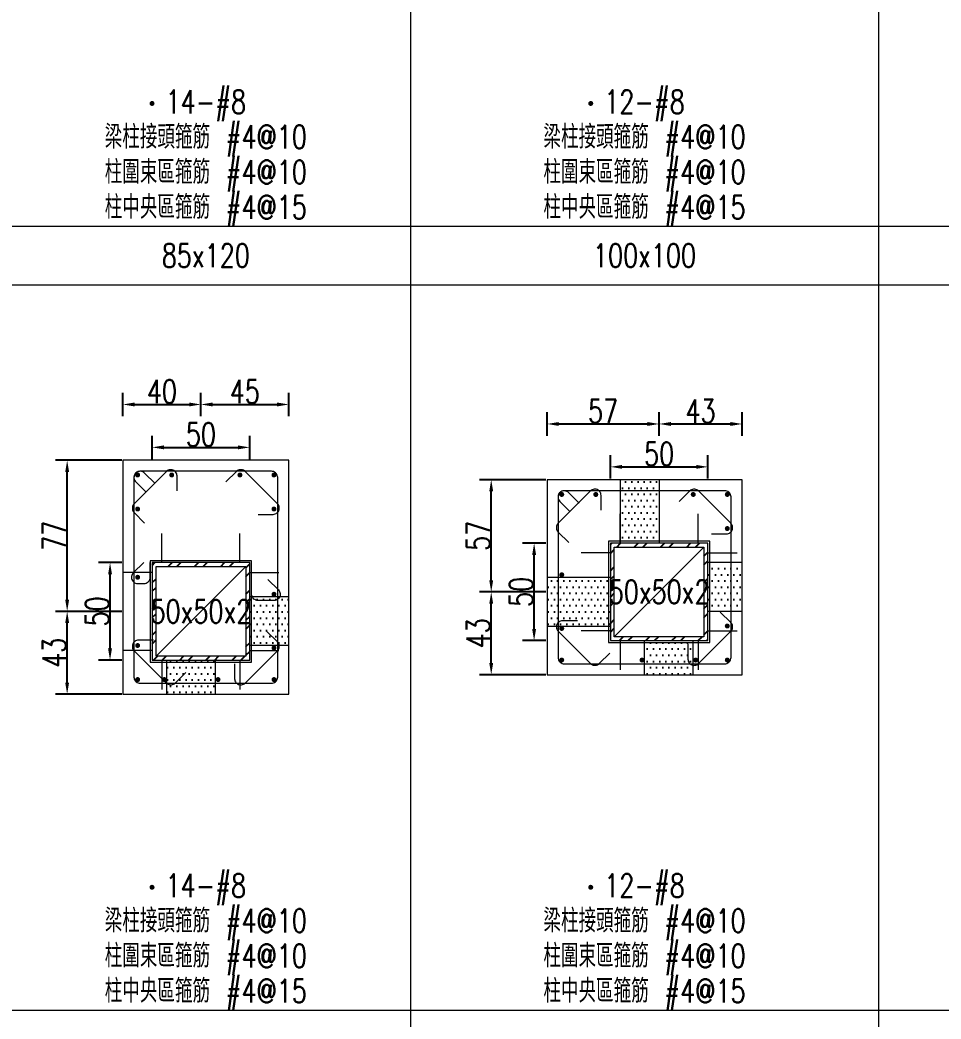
# Model space of a CAD drawing. Header units: millimetres. Extents: x 0 to 3905, y 0 to 8880.
# Drawn here: x 2925 to 3397, y 6055 to 6568 of the extents above; entities that cross this region are included whole.
import ezdxf
from ezdxf.enums import TextEntityAlignment as Align

# ---------------------------------------------------------------- set-up
doc = ezdxf.new("R2010")
doc.units = ezdxf.units.MM
doc.layers.get('DEFPOINTS').update_dxf_attribs({"color": 3})
for name, color, linetype in [('Hatch線', 6, 'Continuous'), ('TC-鋼粱', 132, 'Continuous'), ('主筋斷面', 2, 'Continuous'), ('文字-主筋根數', 7, 'Continuous'), ('文字-剪力筋 中央區', 7, 'Continuous'), ('文字-剪力筋-BC', 7, 'Continuous'), ('文字-剪力筋-圍束區', 7, 'Continuous'), ('文字-斷面尺寸', 7, 'Continuous'), ('文字-輔助字', 7, 'Continuous'), ('柱斷面線', 4, 'Continuous'), ('標註字', 4, 'Continuous'), ('箍筋線', 1, 'Continuous'), ('網格線', 7, 'Continuous'), ('鋼柱', 11, 'Continuous')]:
    doc.layers.add(name, color=color, linetype=linetype)
doc.styles.add('note', font='txt.shx', dxfattribs={"width": 0.75, "height": 12})
doc.styles.add('txt', font='txt.shx', dxfattribs={"height": 0.2, "bigfont": 'chineset.shx'})
doc.dimstyles.new('RCAD_DIM', dxfattribs={"dimtxt": 12, "dimasz": 6, "dimexe": 6, "dimexo": 0.625, "dimtad": 1, "dimdec": 0, "dimdsep": 46, "dimtxsty": 'note', "dimcen": 2.5, "dimclrd": 256, "dimclre": 256, "dimclrt": 256, "dimadec": 0, "dimazin": 0, "dimtfac": 1, "dimtmove": 0, "dimatfit": 3, "dimfxl": 0, "dimtolj": 1, "dimarcsym": 0})

# ---------------------------------------------------------------- blocks, each defined once
blk = doc.blocks.new('*D1692')
at = {"layer": 'DEFPOINTS', "color": 0}
for p in [(3042.5, 6348.62), (2992.5, 6342), (3042.5, 6342)]:
    blk.add_point(p, dxfattribs=at)
at = {"layer": '標註字', "lineweight": -2}
for p, q in [((2992.5, 6342.62), (2992.5, 6354.62)), ((3042.5, 6342.62), (3042.5, 6354.62)), ((2998.5, 6348.62), (3036.5, 6348.62))]:
    blk.add_line(p, q, dxfattribs=at)
at = {"layer": '標註字'}
for points in [[(2998.5, 6349.62), (2998.5, 6347.62), (2992.5, 6348.62)], [(3036.5, 6347.62), (3036.5, 6349.62), (3042.5, 6348.62)]]:
    blk.add_solid(points, dxfattribs=at)
at = {"layer": '標註字', "insert": (3017.5, 6355.25), "char_height": 12, "attachment_point": 5, "style": 'note'}
blk.add_mtext('\\A1;50', dxfattribs=at)
blk = doc.blocks.new('*D1693')
at = {"layer": 'DEFPOINTS', "color": 0}
for p in [(2970.88, 6289.5), (2977.5, 6289.5), (2977.5, 6239.5)]:
    blk.add_point(p, dxfattribs=at)
at = {"layer": '標註字', "lineweight": -2}
for p, q in [((2976.88, 6289.5), (2964.88, 6289.5)), ((2970.88, 6245.5), (2970.88, 6283.5)), ((2976.88, 6239.5), (2964.88, 6239.5))]:
    blk.add_line(p, q, dxfattribs=at)
at = {"layer": '標註字'}
for points in [[(2971.88, 6283.5), (2969.88, 6283.5), (2970.88, 6289.5)], [(2969.88, 6245.5), (2971.88, 6245.5), (2970.88, 6239.5)]]:
    blk.add_solid(points, dxfattribs=at)
at = {"layer": '標註字', "insert": (2964.25, 6264.5), "char_height": 12, "attachment_point": 5, "rotation": 90, "style": 'note'}
blk.add_mtext('\\A1;50', dxfattribs=at)
blk = doc.blocks.new('*D1694')
at = {"layer": 'DEFPOINTS', "color": 0}
for p in [(3017.5, 6370.62), (2977.5, 6364), (3017.5, 6364)]:
    blk.add_point(p, dxfattribs=at)
at = {"layer": '標註字', "lineweight": -2}
for p, q in [((2977.5, 6364.62), (2977.5, 6376.62)), ((3017.5, 6364.62), (3017.5, 6376.62)), ((2983.5, 6370.62), (3011.5, 6370.62))]:
    blk.add_line(p, q, dxfattribs=at)
at = {"layer": '標註字'}
for points in [[(2983.5, 6371.62), (2983.5, 6369.62), (2977.5, 6370.62)], [(3011.5, 6369.62), (3011.5, 6371.62), (3017.5, 6370.62)]]:
    blk.add_solid(points, dxfattribs=at)
at = {"layer": '標註字', "insert": (2997.5, 6377.25), "char_height": 12, "attachment_point": 5, "style": 'note'}
blk.add_mtext('\\A1;40', dxfattribs=at)
blk = doc.blocks.new('*D1695')
at = {"layer": 'DEFPOINTS', "color": 0}
for p in [(3062.5, 6370.62), (3017.5, 6364), (3062.5, 6364)]:
    blk.add_point(p, dxfattribs=at)
at = {"layer": '標註字', "lineweight": -2}
for p, q in [((3017.5, 6364.62), (3017.5, 6376.62)), ((3062.5, 6364.62), (3062.5, 6376.62)), ((3023.5, 6370.62), (3056.5, 6370.62))]:
    blk.add_line(p, q, dxfattribs=at)
at = {"layer": '標註字'}
for points in [[(3023.5, 6371.62), (3023.5, 6369.62), (3017.5, 6370.62)], [(3056.5, 6369.62), (3056.5, 6371.62), (3062.5, 6370.62)]]:
    blk.add_solid(points, dxfattribs=at)
at = {"layer": '標註字', "insert": (3040, 6377.25), "char_height": 12, "attachment_point": 5, "style": 'note'}
blk.add_mtext('\\A1;45', dxfattribs=at)
blk = doc.blocks.new('*D1696')
at = {"layer": 'DEFPOINTS', "color": 0}
for p in [(2948.88, 6264.5), (2977.5, 6264.5), (2977.5, 6222)]:
    blk.add_point(p, dxfattribs=at)
at = {"layer": '標註字', "lineweight": -2}
for p, q in [((2976.88, 6264.5), (2942.88, 6264.5)), ((2948.88, 6228), (2948.88, 6258.5)), ((2976.88, 6222), (2942.88, 6222))]:
    blk.add_line(p, q, dxfattribs=at)
at = {"layer": '標註字'}
for points in [[(2949.88, 6258.5), (2947.88, 6258.5), (2948.88, 6264.5)], [(2947.88, 6228), (2949.88, 6228), (2948.88, 6222)]]:
    blk.add_solid(points, dxfattribs=at)
at = {"layer": '標註字', "insert": (2942.25, 6243.25), "char_height": 12, "attachment_point": 5, "rotation": 90, "style": 'note'}
blk.add_mtext('\\A1;43', dxfattribs=at)
blk = doc.blocks.new('*D1697')
at = {"layer": 'DEFPOINTS', "color": 0}
for p in [(2948.88, 6342), (2977.5, 6342), (2977.5, 6264.5)]:
    blk.add_point(p, dxfattribs=at)
at = {"layer": '標註字', "lineweight": -2}
for p, q in [((2976.88, 6342), (2942.88, 6342)), ((2948.88, 6270.5), (2948.88, 6336)), ((2976.88, 6264.5), (2942.88, 6264.5))]:
    blk.add_line(p, q, dxfattribs=at)
at = {"layer": '標註字'}
for points in [[(2949.88, 6336), (2947.88, 6336), (2948.88, 6342)], [(2947.88, 6270.5), (2949.88, 6270.5), (2948.88, 6264.5)]]:
    blk.add_solid(points, dxfattribs=at)
at = {"layer": '標註字', "insert": (2942.25, 6303.25), "char_height": 12, "attachment_point": 5, "rotation": 90, "style": 'note'}
blk.add_mtext('\\A1;77', dxfattribs=at)
blk = doc.blocks.new('Circle_Filled')
at = {"const_width": 0.5}
blk.add_lwpolyline([(-0.25, 0, 1), (0.25, 0, 1)], format="xyb", close=True, dxfattribs=at)
blk = doc.blocks.new('*D1824')
at = {"layer": 'DEFPOINTS', "color": 0}
for p in [(3277.5, 6338.62), (3227.5, 6332), (3277.5, 6332)]:
    blk.add_point(p, dxfattribs=at)
at = {"layer": '標註字', "lineweight": -2}
for p, q in [((3227.5, 6332.62), (3227.5, 6344.62)), ((3277.5, 6332.62), (3277.5, 6344.62)), ((3233.5, 6338.62), (3271.5, 6338.62))]:
    blk.add_line(p, q, dxfattribs=at)
at = {"layer": '標註字'}
for points in [[(3233.5, 6339.62), (3233.5, 6337.62), (3227.5, 6338.62)], [(3271.5, 6337.62), (3271.5, 6339.62), (3277.5, 6338.62)]]:
    blk.add_solid(points, dxfattribs=at)
at = {"layer": '標註字', "insert": (3252.5, 6345.25), "char_height": 12, "attachment_point": 5, "style": 'note'}
blk.add_mtext('\\A1;50', dxfattribs=at)
blk = doc.blocks.new('*D1825')
at = {"layer": 'DEFPOINTS', "color": 0}
for p in [(3188.38, 6299.5), (3195, 6299.5), (3195, 6249.5)]:
    blk.add_point(p, dxfattribs=at)
at = {"layer": '標註字', "lineweight": -2}
for p, q in [((3194.38, 6299.5), (3182.38, 6299.5)), ((3188.38, 6255.5), (3188.38, 6293.5)), ((3194.38, 6249.5), (3182.38, 6249.5))]:
    blk.add_line(p, q, dxfattribs=at)
at = {"layer": '標註字'}
for points in [[(3189.38, 6293.5), (3187.38, 6293.5), (3188.38, 6299.5)], [(3187.38, 6255.5), (3189.38, 6255.5), (3188.38, 6249.5)]]:
    blk.add_solid(points, dxfattribs=at)
at = {"layer": '標註字', "insert": (3181.75, 6274.5), "char_height": 12, "attachment_point": 5, "rotation": 90, "style": 'note'}
blk.add_mtext('\\A1;50', dxfattribs=at)
blk = doc.blocks.new('*D1826')
at = {"layer": 'DEFPOINTS', "color": 0}
for p in [(3252.5, 6360.62), (3195, 6354), (3252.5, 6354)]:
    blk.add_point(p, dxfattribs=at)
at = {"layer": '標註字', "lineweight": -2}
for p, q in [((3195, 6354.62), (3195, 6366.62)), ((3252.5, 6354.62), (3252.5, 6366.62)), ((3201, 6360.62), (3246.5, 6360.62))]:
    blk.add_line(p, q, dxfattribs=at)
at = {"layer": '標註字'}
for points in [[(3201, 6361.62), (3201, 6359.62), (3195, 6360.62)], [(3246.5, 6359.62), (3246.5, 6361.62), (3252.5, 6360.62)]]:
    blk.add_solid(points, dxfattribs=at)
at = {"layer": '標註字', "insert": (3223.75, 6367.25), "char_height": 12, "attachment_point": 5, "style": 'note'}
blk.add_mtext('\\A1;57', dxfattribs=at)
blk = doc.blocks.new('*D1827')
at = {"layer": 'DEFPOINTS', "color": 0}
for p in [(3295, 6360.62), (3252.5, 6354), (3295, 6354)]:
    blk.add_point(p, dxfattribs=at)
at = {"layer": '標註字', "lineweight": -2}
for p, q in [((3252.5, 6354.62), (3252.5, 6366.62)), ((3295, 6354.62), (3295, 6366.62)), ((3258.5, 6360.62), (3289, 6360.62))]:
    blk.add_line(p, q, dxfattribs=at)
at = {"layer": '標註字'}
for points in [[(3258.5, 6361.62), (3258.5, 6359.62), (3252.5, 6360.62)], [(3289, 6359.62), (3289, 6361.62), (3295, 6360.62)]]:
    blk.add_solid(points, dxfattribs=at)
at = {"layer": '標註字', "insert": (3273.75, 6367.25), "char_height": 12, "attachment_point": 5, "style": 'note'}
blk.add_mtext('\\A1;43', dxfattribs=at)
blk = doc.blocks.new('*D1828')
at = {"layer": 'DEFPOINTS', "color": 0}
for p in [(3166.38, 6274.5), (3195, 6274.5), (3195, 6232)]:
    blk.add_point(p, dxfattribs=at)
at = {"layer": '標註字', "lineweight": -2}
for p, q in [((3194.38, 6274.5), (3160.38, 6274.5)), ((3166.38, 6238), (3166.38, 6268.5)), ((3194.38, 6232), (3160.38, 6232))]:
    blk.add_line(p, q, dxfattribs=at)
at = {"layer": '標註字'}
for points in [[(3167.38, 6268.5), (3165.38, 6268.5), (3166.38, 6274.5)], [(3165.38, 6238), (3167.38, 6238), (3166.38, 6232)]]:
    blk.add_solid(points, dxfattribs=at)
at = {"layer": '標註字', "insert": (3159.75, 6253.25), "char_height": 12, "attachment_point": 5, "rotation": 90, "style": 'note'}
blk.add_mtext('\\A1;43', dxfattribs=at)
blk = doc.blocks.new('*D1829')
at = {"layer": 'DEFPOINTS', "color": 0}
for p in [(3166.38, 6332), (3195, 6332), (3195, 6274.5)]:
    blk.add_point(p, dxfattribs=at)
at = {"layer": '標註字', "lineweight": -2}
for p, q in [((3194.38, 6332), (3160.38, 6332)), ((3166.38, 6280.5), (3166.38, 6326)), ((3194.38, 6274.5), (3160.38, 6274.5))]:
    blk.add_line(p, q, dxfattribs=at)
at = {"layer": '標註字'}
for points in [[(3167.38, 6326), (3165.38, 6326), (3166.38, 6332)], [(3165.38, 6280.5), (3167.38, 6280.5), (3166.38, 6274.5)]]:
    blk.add_solid(points, dxfattribs=at)
at = {"layer": '標註字', "insert": (3159.75, 6303.25), "char_height": 12, "attachment_point": 5, "rotation": 90, "style": 'note'}
blk.add_mtext('\\A1;57', dxfattribs=at)

msp = doc.modelspace()

# ---------------------------------------------------------------- hatches: boundary and pattern name
at = {"layer": 'Hatch線'}
h = msp.add_hatch(dxfattribs=at)
h.set_pattern_fill('ANSI32', color=256, style=0)
h.paths.add_polyline_path([(3227.5, 6249.5), (3277.5, 6249.5), (3277.5, 6299.5), (3227.5, 6299.5)], flags=17)
h.paths.add_polyline_path([(3229.5, 6251.5), (3229.5, 6297.5), (3275.5, 6297.5), (3275.5, 6251.5)])
h = msp.add_hatch(dxfattribs=at)
h.set_pattern_fill('ANSI32', color=256, style=0)
h.paths.add_polyline_path([(2992.5, 6239.5), (3042.5, 6239.5), (3042.5, 6289.5), (2992.5, 6289.5)], flags=17)
h.paths.add_polyline_path([(2994.5, 6241.5), (2994.5, 6287.5), (3040.5, 6287.5), (3040.5, 6241.5)])
at = {"layer": 'TC-鋼粱'}
h = msp.add_hatch(dxfattribs=at)
h.set_pattern_fill('DOTS', color=256, scale=2, style=0)
h.paths.add_polyline_path([(3252.5, 6332), (3232.5, 6332), (3232.5, 6299.5), (3252.5, 6299.5)], flags=17)
h = msp.add_hatch(dxfattribs=at)
h.set_pattern_fill('DOTS', color=256, scale=2, style=0)
h.paths.add_polyline_path([(3295, 6264.5), (3295, 6289.5), (3277.5, 6289.5), (3277.5, 6264.5)], flags=17)
h = msp.add_hatch(dxfattribs=at)
h.set_pattern_fill('DOTS', color=256, scale=2, style=0)
h.paths.add_polyline_path([(3195, 6282), (3195, 6257), (3227.5, 6257), (3227.5, 6282)], flags=17)
h = msp.add_hatch(dxfattribs=at)
h.set_pattern_fill('DOTS', color=256, scale=2, style=0)
h.paths.add_polyline_path([(3062.5, 6247), (3062.5, 6272), (3042.5, 6272), (3042.5, 6247)], flags=17)
h = msp.add_hatch(dxfattribs=at)
h.set_pattern_fill('DOTS', color=256, scale=2, style=0)
h.paths.add_polyline_path([(3244.98, 6232), (3269.98, 6232), (3269.98, 6249.5), (3244.98, 6249.5)], flags=17)
h = msp.add_hatch(dxfattribs=at)
h.set_pattern_fill('DOTS', color=256, scale=2, style=0)
h.paths.add_polyline_path([(3000, 6222), (3025, 6222), (3025, 6239.5), (3000, 6239.5)], flags=17)

# ---------------------------------------------------------------- linework, layer by layer
at = {"layer": 'DEFPOINTS', "lineweight": 5}
for points in [[(3232.5, 6299.5), (3232.5, 6314.5)], [(3272.5, 6299.5), (3272.5, 6314.5)], [(2997.5, 6289.5), (2997.5, 6304.5)], [(3037.5, 6289.5), (3037.5, 6304.5)], [(3227.5, 6248.5), (3278.5, 6248.5), (3278.5, 6300.5), (3226.5, 6300.5), (3226.5, 6248.5), (3227.5, 6248.5)], [(3229.5, 6251.5), (3275.5, 6297.5)], [(3227.5, 6294.5), (3212.5, 6294.5)], [(3277.5, 6294.5), (3292.5, 6294.5)], [(2992.5, 6238.5), (3043.5, 6238.5), (3043.5, 6290.5), (2991.5, 6290.5), (2991.5, 6238.5), (2992.5, 6238.5)], [(2994.5, 6241.5), (3040.5, 6287.5)], [(2992.5, 6284.5), (2977.5, 6284.5)], [(3042.5, 6284.5), (3057.5, 6284.5)], [(3227.5, 6254.5), (3212.5, 6254.5)], [(3277.5, 6254.5), (3292.5, 6254.5)], [(3232.5, 6249.5), (3232.5, 6234.5)], [(3272.5, 6249.5), (3272.5, 6234.5)], [(2992.5, 6244.5), (2977.5, 6244.5)], [(3042.5, 6244.5), (3057.5, 6244.5)], [(2997.5, 6239.5), (2997.5, 6224.5)], [(3037.5, 6239.5), (3037.5, 6224.5)]]:
    msp.add_lwpolyline(points, dxfattribs=at)
at = {"layer": 'TC-鋼粱', "lineweight": 5}
for points in [[(3232.5, 6332), (3232.5, 6299.5)], [(3252.5, 6332), (3252.5, 6299.5)], [(3295, 6289.5), (3277.5, 6289.5)], [(3195, 6282), (3227.5, 6282)], [(3062.5, 6272), (3042.5, 6272)], [(3295, 6264.5), (3277.5, 6264.5)], [(3195, 6257), (3227.5, 6257)], [(3062.5, 6247), (3042.5, 6247)], [(3244.98, 6232), (3244.98, 6249.5)], [(3269.98, 6232), (3269.98, 6249.5)], [(3000, 6222), (3000, 6239.5)], [(3025, 6222), (3025, 6239.5)]]:
    msp.add_lwpolyline(points, dxfattribs=at)
at = {"layer": '柱斷面線', "lineweight": 5}
for points in [[(2977.5, 6222), (3062.5, 6222), (3062.5, 6342), (2977.5, 6342), (2977.5, 6222)], [(3195, 6232), (3295, 6232), (3295, 6332), (3195, 6332), (3195, 6232)]]:
    msp.add_lwpolyline(points, dxfattribs=at)
at = {"layer": '箍筋線', "lineweight": 5}
for points in [[(3005.23, 6326.39), (3005.23, 6334.01), (3005.18, 6334.54), (3005.05, 6335.06), (3004.83, 6335.55), (3004.53, 6335.99), (3004.17, 6336.38), (3003.74, 6336.7), (3003.27, 6336.94), (3002.76, 6337.11), (3002.23, 6337.18), (3001.7, 6337.17), (3001.17, 6337.06), (3000.67, 6336.87), (3000.21, 6336.6), (2999.81, 6336.26), (2983.24, 6319.69), (2982.89, 6319.27), (2982.61, 6318.79), (2982.42, 6318.27), (2982.33, 6317.73), (2982.33, 6317.17), (2982.42, 6316.63), (2982.61, 6316.11), (2982.89, 6315.63), (2983.24, 6315.2), (2988.63, 6309.82)], [(2993.94, 6330.05), (2988.56, 6335.44), (2988.15, 6335.78), (2987.69, 6336.05), (2987.19, 6336.24), (2986.67, 6336.35), (2986.13, 6336.36), (2985.6, 6336.29), (2985.09, 6336.12), (2984.62, 6335.88), (2984.19, 6335.56), (2983.83, 6335.17), (2983.53, 6334.73), (2983.31, 6334.24), (2983.18, 6333.72), (2983.13, 6333.19), (2983.13, 6230.81), (2983.18, 6230.26), (2983.33, 6229.72), (2983.56, 6229.22), (2983.88, 6228.77), (2984.27, 6228.38), (2984.72, 6228.06), (2985.22, 6227.83), (2985.76, 6227.68), (2986.31, 6227.63), (3053.69, 6227.63), (3054.24, 6227.68), (3054.78, 6227.83), (3055.28, 6228.06), (3055.73, 6228.38), (3056.12, 6228.77), (3056.44, 6229.22), (3056.67, 6229.72), (3056.82, 6230.26), (3056.87, 6230.81), (3056.87, 6333.19), (3056.82, 6333.74), (3056.67, 6334.28), (3056.44, 6334.78), (3056.12, 6335.23), (3055.73, 6335.62), (3055.28, 6335.94), (3054.78, 6336.17), (3054.24, 6336.32), (3053.69, 6336.37), (2986.31, 6336.37), (2985.78, 6336.32), (2985.26, 6336.19), (2984.77, 6335.97), (2984.33, 6335.67), (2983.94, 6335.31), (2983.62, 6334.88), (2983.38, 6334.41), (2983.21, 6333.9), (2983.14, 6333.37), (2983.15, 6332.83), (2983.26, 6332.31), (2983.45, 6331.81), (2983.72, 6331.35), (2984.06, 6330.94), (2989.45, 6325.56)], [(3046.89, 6314.27), (3054.51, 6314.27), (3055.04, 6314.32), (3055.56, 6314.45), (3056.05, 6314.67), (3056.49, 6314.97), (3056.88, 6315.33), (3057.2, 6315.76), (3057.44, 6316.23), (3057.61, 6316.74), (3057.68, 6317.27), (3057.67, 6317.8), (3057.56, 6318.33), (3057.37, 6318.83), (3057.1, 6319.29), (3056.76, 6319.69), (3040.19, 6336.26), (3039.77, 6336.61), (3039.29, 6336.89), (3038.77, 6337.08), (3038.23, 6337.17), (3037.67, 6337.17), (3037.13, 6337.08), (3036.61, 6336.89), (3036.13, 6336.61), (3035.7, 6336.26), (3030.32, 6330.87)], [(3222.73, 6316.39), (3222.73, 6324.01), (3222.68, 6324.54), (3222.55, 6325.06), (3222.33, 6325.55), (3222.03, 6325.99), (3221.67, 6326.38), (3221.24, 6326.7), (3220.77, 6326.94), (3220.26, 6327.11), (3219.73, 6327.18), (3219.2, 6327.17), (3218.67, 6327.06), (3218.17, 6326.87), (3217.71, 6326.6), (3217.31, 6326.26), (3200.74, 6309.69), (3200.39, 6309.27), (3200.11, 6308.79), (3199.92, 6308.27), (3199.83, 6307.73), (3199.83, 6307.17), (3199.92, 6306.63), (3200.11, 6306.11), (3200.39, 6305.63), (3200.74, 6305.2), (3206.13, 6299.82)], [(3211.44, 6320.05), (3206.06, 6325.44), (3205.65, 6325.78), (3205.19, 6326.05), (3204.69, 6326.24), (3204.17, 6326.35), (3203.63, 6326.36), (3203.1, 6326.29), (3202.59, 6326.12), (3202.12, 6325.88), (3201.69, 6325.56), (3201.33, 6325.17), (3201.03, 6324.73), (3200.81, 6324.24), (3200.68, 6323.72), (3200.63, 6323.19), (3200.63, 6240.81), (3200.68, 6240.26), (3200.83, 6239.72), (3201.06, 6239.22), (3201.38, 6238.77), (3201.77, 6238.38), (3202.22, 6238.06), (3202.72, 6237.83), (3203.26, 6237.68), (3203.81, 6237.63), (3286.19, 6237.63), (3286.74, 6237.68), (3287.28, 6237.83), (3287.78, 6238.06), (3288.23, 6238.38), (3288.62, 6238.77), (3288.94, 6239.22), (3289.17, 6239.72), (3289.32, 6240.26), (3289.37, 6240.81), (3289.37, 6323.19), (3289.32, 6323.74), (3289.17, 6324.28), (3288.94, 6324.78), (3288.62, 6325.23), (3288.23, 6325.62), (3287.78, 6325.94), (3287.28, 6326.17), (3286.74, 6326.32), (3286.19, 6326.37), (3203.81, 6326.37), (3203.28, 6326.32), (3202.76, 6326.19), (3202.27, 6325.97), (3201.83, 6325.67), (3201.44, 6325.31), (3201.12, 6324.88), (3200.88, 6324.41), (3200.71, 6323.9), (3200.64, 6323.37), (3200.65, 6322.83), (3200.76, 6322.31), (3200.95, 6321.81), (3201.22, 6321.35), (3201.56, 6320.94), (3206.95, 6315.56)], [(3279.39, 6304.27), (3287.01, 6304.27), (3287.54, 6304.32), (3288.06, 6304.45), (3288.55, 6304.67), (3288.99, 6304.97), (3289.38, 6305.33), (3289.7, 6305.76), (3289.94, 6306.23), (3290.11, 6306.74), (3290.18, 6307.27), (3290.17, 6307.8), (3290.06, 6308.33), (3289.87, 6308.83), (3289.6, 6309.29), (3289.26, 6309.69), (3272.69, 6326.26), (3272.27, 6326.61), (3271.79, 6326.89), (3271.27, 6327.08), (3270.73, 6327.17), (3270.17, 6327.17), (3269.63, 6327.08), (3269.11, 6326.89), (3268.63, 6326.61), (3268.2, 6326.26), (3262.82, 6320.87)], [(2988.18, 6289.63), (2982.79, 6284.25), (2982.45, 6283.84), (2982.18, 6283.38), (2981.99, 6282.88), (2981.88, 6282.36), (2981.87, 6281.82), (2981.94, 6281.29), (2982.11, 6280.78), (2982.35, 6280.31), (2982.67, 6279.88), (2983.06, 6279.52), (2983.5, 6279.22), (2983.99, 6279), (2984.51, 6278.87), (2985.04, 6278.83), (2988.32, 6278.83), (2988.88, 6278.87), (2989.41, 6279.02), (2989.91, 6279.25), (2990.37, 6279.57), (2990.76, 6279.96), (2991.07, 6280.41), (2991.31, 6280.91), (2991.45, 6281.45), (2991.5, 6282), (2991.5, 6289.62)], [(3051.82, 6280.9), (3057.21, 6275.51), (3057.55, 6275.11), (3057.82, 6274.65), (3058.01, 6274.15), (3058.12, 6273.63), (3058.13, 6273.09), (3058.06, 6272.56), (3057.89, 6272.05), (3057.65, 6271.58), (3057.33, 6271.15), (3056.94, 6270.79), (3056.5, 6270.49), (3056.01, 6270.27), (3055.49, 6270.14), (3054.96, 6270.09), (3046.67, 6270.09), (3046.12, 6270.14), (3045.59, 6270.29), (3045.09, 6270.52), (3044.63, 6270.84), (3044.24, 6271.23), (3043.93, 6271.68), (3043.69, 6272.18), (3043.55, 6272.72), (3043.5, 6273.27), (3043.5, 6280.89)], [(3267.27, 6247.61), (3267.27, 6239.99), (3267.32, 6239.46), (3267.45, 6238.94), (3267.67, 6238.45), (3267.97, 6238.01), (3268.33, 6237.62), (3268.76, 6237.3), (3269.23, 6237.06), (3269.74, 6236.89), (3270.27, 6236.82), (3270.8, 6236.83), (3271.33, 6236.94), (3271.83, 6237.13), (3272.29, 6237.4), (3272.69, 6237.74), (3289.26, 6254.31), (3289.61, 6254.73), (3289.89, 6255.21), (3290.08, 6255.73), (3290.17, 6256.27), (3290.17, 6256.83), (3290.08, 6257.37), (3289.89, 6257.89), (3289.61, 6258.37), (3289.26, 6258.8), (3283.87, 6264.18)], [(3210.61, 6259.73), (3202.99, 6259.73), (3202.46, 6259.68), (3201.94, 6259.55), (3201.45, 6259.33), (3201.01, 6259.03), (3200.62, 6258.67), (3200.3, 6258.24), (3200.06, 6257.77), (3199.89, 6257.26), (3199.82, 6256.73), (3199.83, 6256.2), (3199.94, 6255.67), (3200.13, 6255.17), (3200.4, 6254.71), (3200.74, 6254.31), (3217.31, 6237.74), (3217.73, 6237.39), (3218.21, 6237.11), (3218.73, 6236.92), (3219.27, 6236.83), (3219.83, 6236.83), (3220.37, 6236.92), (3220.89, 6237.11), (3221.37, 6237.39), (3221.8, 6237.74), (3227.18, 6243.13)], [(3034.77, 6237.61), (3034.77, 6229.99), (3034.82, 6229.46), (3034.95, 6228.94), (3035.17, 6228.45), (3035.47, 6228.01), (3035.83, 6227.62), (3036.26, 6227.3), (3036.73, 6227.06), (3037.24, 6226.89), (3037.77, 6226.82), (3038.3, 6226.83), (3038.83, 6226.94), (3039.33, 6227.13), (3039.79, 6227.4), (3040.19, 6227.74), (3056.76, 6244.31), (3057.11, 6244.73), (3057.39, 6245.21), (3057.58, 6245.73), (3057.67, 6246.27), (3057.67, 6246.83), (3057.58, 6247.37), (3057.39, 6247.89), (3057.11, 6248.37), (3056.76, 6248.8), (3051.37, 6254.18)], [(2993.11, 6249.73), (2985.49, 6249.73), (2984.96, 6249.68), (2984.44, 6249.55), (2983.95, 6249.33), (2983.51, 6249.03), (2983.12, 6248.67), (2982.8, 6248.24), (2982.56, 6247.77), (2982.39, 6247.26), (2982.32, 6246.73), (2982.33, 6246.2), (2982.44, 6245.67), (2982.63, 6245.17), (2982.9, 6244.71), (2983.24, 6244.31), (2999.81, 6227.74), (3000.23, 6227.39), (3000.71, 6227.11), (3001.23, 6226.92), (3001.77, 6226.83), (3002.33, 6226.83), (3002.87, 6226.92), (3003.39, 6227.11), (3003.87, 6227.39), (3004.3, 6227.74), (3009.68, 6233.13)]]:
    msp.add_lwpolyline(points, dxfattribs=at)
at = {"layer": '網格線', "lineweight": 5}
for points in [[(3125, 6834), (3125, 6462)], [(3365, 6834), (3365, 6462)], [(2915, 6462), (3125, 6462)], [(3125, 6462), (3365, 6462)], [(3125, 6462), (3125, 6432)], [(3365, 6462), (3635, 6462)], [(3365, 6462), (3365, 6432)], [(2915, 6432), (3125, 6432)], [(3125, 6432), (3365, 6432)], [(3125, 6432), (3125, 6060)], [(3365, 6432), (3635, 6432)], [(3365, 6432), (3365, 6060)], [(2915, 6060), (3125, 6060)], [(3125, 6060), (3365, 6060)], [(3125, 6060), (3125, 6030)], [(3365, 6060), (3635, 6060)], [(3365, 6060), (3365, 6030)]]:
    msp.add_lwpolyline(points, dxfattribs=at)
at = {"layer": '鋼柱', "lineweight": 5}
for points in [[(3227.5, 6249.5), (3277.5, 6249.5), (3277.5, 6299.5), (3227.5, 6299.5), (3227.5, 6249.5)], [(3229.5, 6251.5), (3229.5, 6297.5), (3275.5, 6297.5), (3275.5, 6251.5), (3229.5, 6251.5)], [(2992.5, 6239.5), (3042.5, 6239.5), (3042.5, 6289.5), (2992.5, 6289.5), (2992.5, 6239.5)], [(2994.5, 6241.5), (2994.5, 6287.5), (3040.5, 6287.5), (3040.5, 6241.5), (2994.5, 6241.5)]]:
    msp.add_lwpolyline(points, dxfattribs=at)

# ---------------------------------------------------------------- block references
at = {"layer": '主筋斷面', "lineweight": 5, "xscale": 2.539999961853027, "yscale": 2.539999961853027}
for p in [(2992.42, 6525), (3217.42, 6525), (2985.04, 6334.46), (3002.5, 6334.46), (3037.5, 6334.46), (3054.96, 6334.46), (3202.54, 6324.46), (3220, 6324.46), (3270, 6324.46), (3287.46, 6324.46), (2985.04, 6317), (3054.96, 6317), (3287.46, 6307), (2985.04, 6282), (3202.54, 6283.27), (3054.96, 6273.27), (3202.54, 6255.73), (3287.46, 6257), (2985.04, 6247), (3054.96, 6245.73), (3202.54, 6239.54), (3243.71, 6239.54), (3271.25, 6239.54), (3287.46, 6239.54), (2985.04, 6229.54), (2998.73, 6229.54), (3026.27, 6229.54), (3054.96, 6229.54), (2992.42, 6123), (3217.42, 6123)]:
    msp.add_blockref('Circle_Filled', p, dxfattribs=at)

# ---------------------------------------------------------------- texts
at = {"layer": '文字-主筋根數', "style": 'txt', "width": 0.75}
for s, p in [('14-#8', (3020, 6525)), ('12-#8', (3245, 6525)), ('14-#8', (3020, 6123)), ('12-#8', (3245, 6123))]:
    msp.add_text(s, height=12, dxfattribs=at).set_placement(p, align=Align.MIDDLE)
at = {"layer": '文字-剪力筋 中央區', "style": 'txt', "width": 0.75}
for p in [(3020, 6471), (3245, 6471), (3020, 6069), (3245, 6069)]:
    msp.add_text('柱中央區箍筋 #4@15', height=12, dxfattribs=at).set_placement(p, align=Align.MIDDLE)
at = {"layer": '文字-剪力筋-BC', "style": 'txt', "width": 0.75}
for p in [(3020, 6507), (3245, 6507), (3020, 6105), (3245, 6105)]:
    msp.add_text('梁柱接頭箍筋 #4@10', height=12, dxfattribs=at).set_placement(p, align=Align.MIDDLE)
at = {"layer": '文字-剪力筋-圍束區', "style": 'txt', "width": 0.75}
for p in [(3020, 6489), (3245, 6489), (3020, 6087), (3245, 6087)]:
    msp.add_text('柱圍束區箍筋 #4@10', height=12, dxfattribs=at).set_placement(p, align=Align.MIDDLE)
at = {"layer": '文字-斷面尺寸', "style": 'txt', "width": 0.75}
for s, p in [('85x120', (3020, 6447)), ('100x100', (3245, 6447))]:
    msp.add_text(s, height=12, dxfattribs=at).set_placement(p, align=Align.MIDDLE)
at = {"layer": '文字-輔助字', "style": 'txt', "width": 0.75}
for p in [(3252.5, 6274.5), (3017.5, 6264.5)]:
    msp.add_text('50x50x2', height=12, dxfattribs=at).set_placement(p, align=Align.MIDDLE)

# ---------------------------------------------------------------- dimensions: what is measured, and where the dimension line sits
at = {"layer": '標註字'}
for base, p1, p2, picture, middle in [((3017.5, 6370.62), (2977.5, 6364), (3017.5, 6364), '*D1694', (2997.5, 6377.25)), ((3062.5, 6370.62), (3017.5, 6364), (3062.5, 6364), '*D1695', (3040, 6377.25)), ((3252.4999, 6360.625), (3195, 6354), (3252.4999, 6354), '*D1826', (3223.75, 6367.25)), ((3295, 6360.625), (3252.4999, 6354), (3295, 6354), '*D1827', (3273.75, 6367.25)), ((3042.5, 6348.62), (2992.5, 6342), (3042.5, 6342), '*D1692', (3017.5, 6355.25)), ((3277.5, 6338.62), (3227.5, 6332), (3277.5, 6332), '*D1824', (3252.5, 6345.25))]:
    dim = msp.add_linear_dim(base=base, p1=p1, p2=p2, dimstyle='RCAD_DIM', dxfattribs=at)
    dim.commit()
    dim.dimension.update_dxf_attribs({"geometry": picture, "text_midpoint": middle})
for base, p1, p2, picture, middle in [((2948.875, 6342), (2977.5, 6264.500004), (2977.5, 6342), '*D1697', (2942.25, 6303.250002)), ((3166.375, 6332), (3195, 6274.50001), (3195, 6332), '*D1829', (3159.75, 6303.25)), ((3188.38, 6299.5), (3195, 6249.5), (3195, 6299.5), '*D1825', (3181.75, 6274.5)), ((2970.88, 6289.5), (2977.5, 6239.5), (2977.5, 6289.5), '*D1693', (2964.25, 6264.5)), ((3166.375, 6274.50001), (3195, 6232), (3195, 6274.50001), '*D1828', (3159.75, 6253.25)), ((2948.875, 6264.500004), (2977.5, 6222), (2977.5, 6264.500004), '*D1696', (2942.25, 6243.250002))]:
    dim = msp.add_linear_dim(base=base, p1=p1, p2=p2, angle=90, dimstyle='RCAD_DIM', dxfattribs=at)
    dim.commit()
    dim.dimension.update_dxf_attribs({"geometry": picture, "text_midpoint": middle})

doc.saveas('drawing.dxf')
